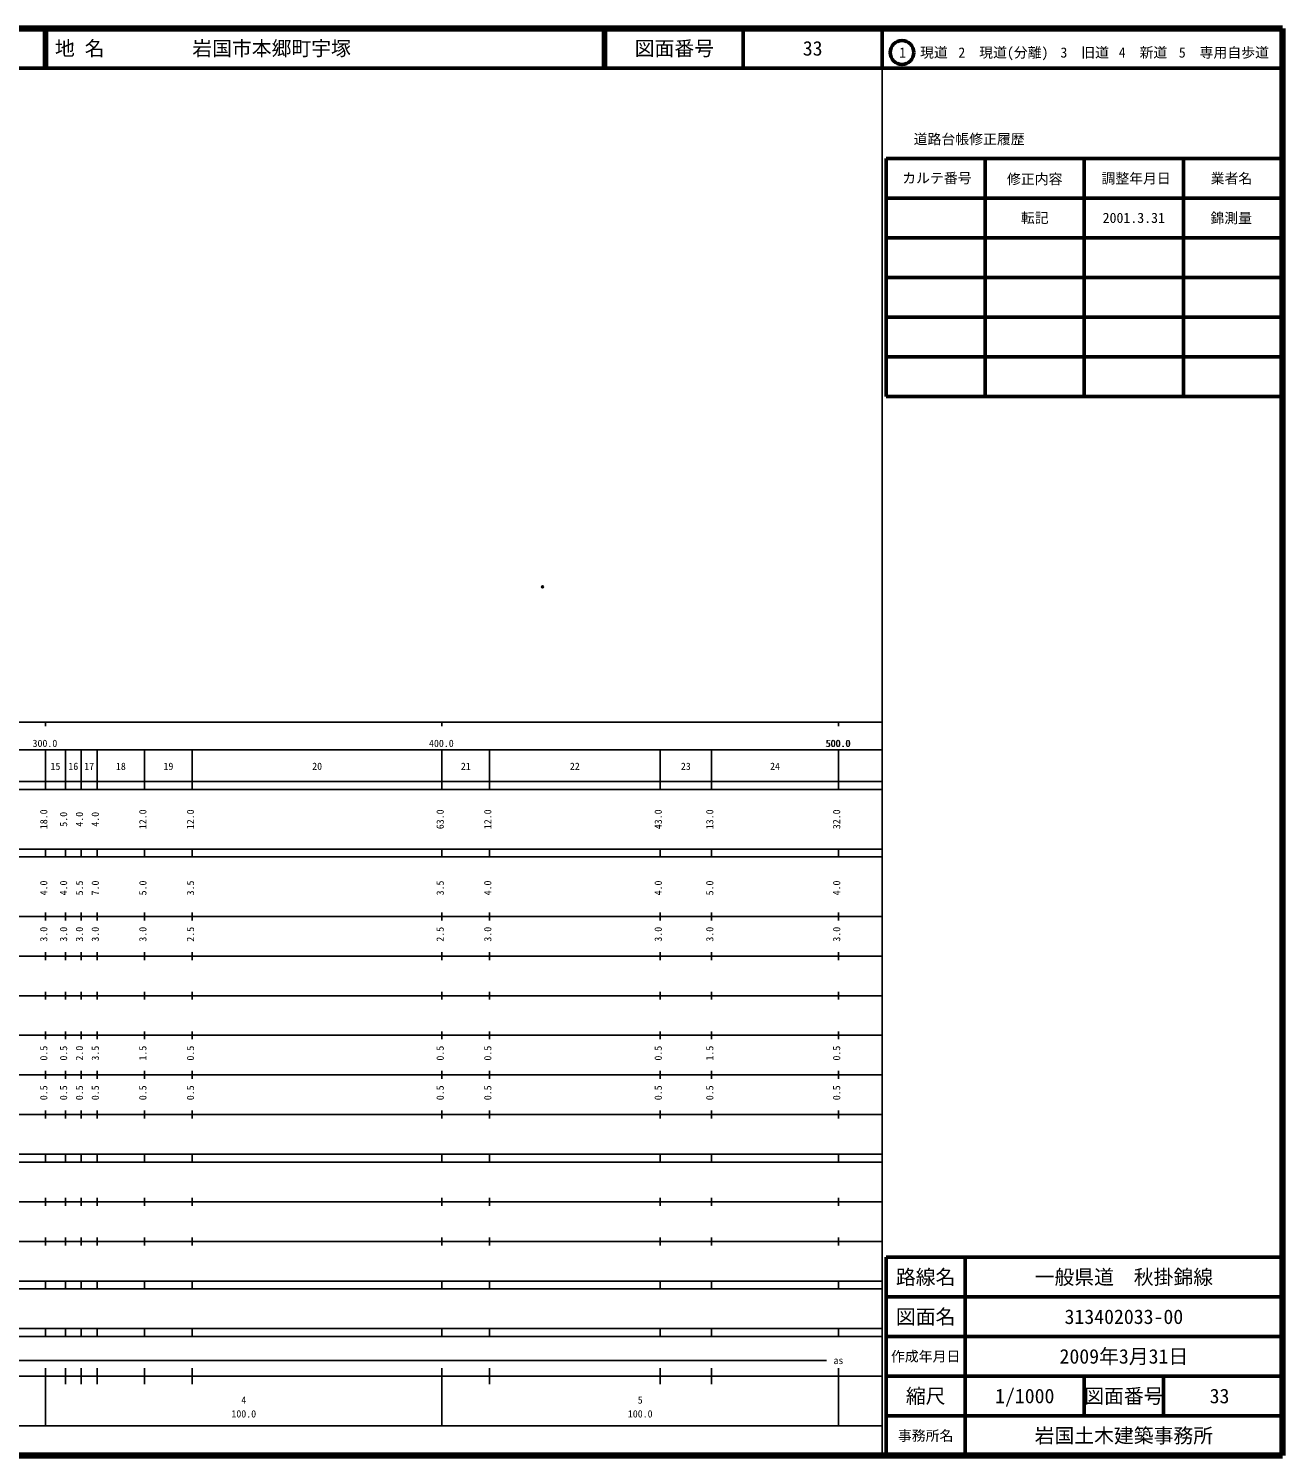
# Model space of a CAD drawing. Units: millimetres on the paper. Extents: x 40 to 680, y 20 to 380.
# Drawn here: x 363.7 to 680, y 20 to 380 of the extents above; entities that cross this region are included whole.
import ezdxf
from ezdxf.enums import TextEntityAlignment as Align

# ---------------------------------------------------------------- set-up
doc = ezdxf.new("R2010")
doc.units = ezdxf.units.MM
doc.header["$PDMODE"] = 32
doc.header["$PDSIZE"] = 0.5
doc.layers.add('M-OTRS', color=6, linetype='Continuous')
doc.layers.add('M-TTL-TXT', color=7, linetype='Continuous')
for name, color, linetype, lineweight in [('M-TTL', 2, 'Continuous', 140), ('M-TTL-BAND', 7, 'Continuous', 25), ('M-TTL-FRAM', 2, 'Continuous', 50), ('M-TTL-LINE', 7, 'Continuous', 50)]:
    doc.layers.add(name, color=color, linetype=linetype, lineweight=lineweight)
doc.styles.add('ＭＳ ゴシック', font='')
doc.styles.get('ＭＳ ゴシック').set_extended_font_data('MS Gothic')

msp = doc.modelspace()

# ---------------------------------------------------------------- linework, layer by layer
at = {"layer": 'M-OTRS'}
msp.add_point((493.373, 239.132), dxfattribs=at)
at = {"layer": 'M-TTL'}
for p, q in [((680, 380), (40, 380)), ((680, 20), (680, 380)), ((40, 20), (680, 20))]:
    msp.add_line(p, q, dxfattribs=at)
at = {"layer": 'M-TTL-BAND'}
for p, q in [((579, 20), (579, 370)), ((40, 205), (579, 205)), ((368, 205), (368, 204)), ((468, 205), (468, 204)), ((568, 205), (568, 204)), ((68, 198), (579, 198)), ((368, 188), (368, 198)), ((373, 188), (373, 198)), ((377, 188), (377, 198)), ((381, 188), (381, 198)), ((393, 188), (393, 198)), ((405, 188), (405, 198)), ((468, 188), (468, 198)), ((480, 188), (480, 198)), ((523, 188), (523, 198)), ((536, 188), (536, 198)), ((568, 188), (568, 198)), ((40, 190), (579, 190)), ((40, 188), (579, 188)), ((40, 173), (579, 173)), ((368, 171), (368, 173)), ((373, 171), (373, 173)), ((377, 171), (377, 173)), ((381, 171), (381, 173)), ((393, 171), (393, 173)), ((405, 171), (405, 173)), ((468, 171), (468, 173)), ((480, 171), (480, 173)), ((523, 171), (523, 173)), ((536, 171), (536, 173)), ((568, 171), (568, 173)), ((40, 171), (579, 171)), ((40, 156), (579, 156)), ((368, 155), (368, 157)), ((373, 155), (373, 157)), ((377, 155), (377, 157)), ((381, 155), (381, 157)), ((393, 155), (393, 157)), ((405, 155), (405, 157)), ((468, 155), (468, 157)), ((480, 155), (480, 157)), ((523, 155), (523, 157)), ((536, 155), (536, 157)), ((568, 155), (568, 157)), ((46, 146), (579, 146)), ((368, 145), (368, 147)), ((373, 145), (373, 147)), ((377, 145), (377, 147)), ((381, 145), (381, 147)), ((393, 145), (393, 147)), ((405, 145), (405, 147)), ((468, 145), (468, 147)), ((480, 145), (480, 147)), ((523, 145), (523, 147)), ((536, 145), (536, 147)), ((568, 145), (568, 147)), ((368, 135), (368, 137)), ((373, 135), (373, 137)), ((377, 135), (377, 137)), ((381, 135), (381, 137)), ((393, 135), (393, 137)), ((405, 135), (405, 137)), ((468, 135), (468, 137)), ((480, 135), (480, 137)), ((523, 135), (523, 137)), ((536, 135), (536, 137)), ((568, 135), (568, 137)), ((52, 136), (579, 136)), ((46, 126), (579, 126)), ((368, 125), (368, 127)), ((373, 125), (373, 127)), ((377, 125), (377, 127)), ((381, 125), (381, 127)), ((393, 125), (393, 127)), ((405, 125), (405, 127)), ((468, 125), (468, 127)), ((480, 125), (480, 127)), ((523, 125), (523, 127)), ((536, 125), (536, 127)), ((568, 125), (568, 127)), ((52, 116), (579, 116)), ((368, 115), (368, 117)), ((373, 115), (373, 117)), ((377, 115), (377, 117)), ((381, 115), (381, 117)), ((393, 115), (393, 117)), ((405, 115), (405, 117)), ((468, 115), (468, 117)), ((480, 115), (480, 117)), ((523, 115), (523, 117)), ((536, 115), (536, 117)), ((568, 115), (568, 117)), ((46, 106), (579, 106)), ((368, 105), (368, 107)), ((373, 105), (373, 107)), ((377, 105), (377, 107)), ((381, 105), (381, 107)), ((393, 105), (393, 107)), ((405, 105), (405, 107)), ((468, 105), (468, 107)), ((480, 105), (480, 107)), ((523, 105), (523, 107)), ((536, 105), (536, 107)), ((568, 105), (568, 107)), ((40, 96), (579, 96)), ((40, 94), (579, 94)), ((368, 94), (368, 96)), ((373, 94), (373, 96)), ((377, 94), (377, 96)), ((381, 94), (381, 96)), ((393, 94), (393, 96)), ((405, 94), (405, 96)), ((468, 94), (468, 96)), ((480, 94), (480, 96)), ((523, 94), (523, 96)), ((536, 94), (536, 96)), ((568, 94), (568, 96)), ((49, 84), (579, 84)), ((368, 83), (368, 85)), ((373, 83), (373, 85)), ((377, 83), (377, 85)), ((381, 83), (381, 85)), ((393, 83), (393, 85)), ((405, 83), (405, 85)), ((468, 83), (468, 85)), ((480, 83), (480, 85)), ((523, 83), (523, 85)), ((536, 83), (536, 85)), ((568, 83), (568, 85)), ((40, 74), (579, 74)), ((368, 73), (368, 75)), ((373, 73), (373, 75)), ((377, 73), (377, 75)), ((381, 73), (381, 75)), ((393, 73), (393, 75)), ((405, 73), (405, 75)), ((468, 73), (468, 75)), ((480, 73), (480, 75)), ((523, 73), (523, 75)), ((536, 73), (536, 75)), ((568, 73), (568, 75)), ((40, 64), (579, 64)), ((40, 62), (579, 62)), ((368, 62), (368, 64)), ((373, 62), (373, 64)), ((377, 62), (377, 64)), ((381, 62), (381, 64)), ((393, 62), (393, 64)), ((405, 62), (405, 64)), ((468, 62), (468, 64)), ((480, 62), (480, 64)), ((523, 62), (523, 64)), ((536, 62), (536, 64)), ((568, 62), (568, 64)), ((40, 52), (579, 52)), ((368, 50), (368, 52)), ((373, 50), (373, 52)), ((377, 50), (377, 52)), ((381, 50), (381, 52)), ((393, 50), (393, 52)), ((405, 50), (405, 52)), ((468, 50), (468, 52)), ((480, 50), (480, 52)), ((523, 50), (523, 52)), ((536, 50), (536, 52)), ((568, 50), (568, 52)), ((40, 50), (579, 50)), ((71, 44), (565, 44)), ((40, 40), (579, 40)), ((368, 27.5), (368, 42)), ((373, 38), (373, 42)), ((377, 38), (377, 42)), ((381, 38), (381, 42)), ((393, 38), (393, 42)), ((405, 38), (405, 42)), ((468, 27.5), (468, 42)), ((480, 38), (480, 42)), ((523, 38), (523, 42)), ((536, 38), (536, 42)), ((568, 27.5), (568, 42)), ((68, 27.5), (579, 27.5))]:
    msp.add_line(p, q, dxfattribs=at)
at = {"layer": 'M-TTL-FRAM'}
for p, q in [((580, 347.197), (580, 287.197)), ((580, 347.197), (680, 347.197)), ((580, 287.197), (680, 287.197)), ((680, 70), (580, 70)), ((580, 70), (580, 20))]:
    msp.add_line(p, q, dxfattribs=at)
at = {"layer": 'M-TTL-LINE'}
for p, q in [((367.75, 380), (367.75, 370)), ((368.25, 380), (368.25, 370)), ((508.747, 380), (508.747, 370)), ((509.247, 380), (509.247, 370)), ((543.997, 380), (543.997, 370)), ((579, 380), (579, 370)), ((40, 370), (680, 370)), ((605, 347.197), (605, 287.197)), ((630, 347.197), (630, 287.197)), ((655, 347.197), (655, 287.197)), ((580, 337.197), (680, 337.197)), ((580, 327.197), (680, 327.197)), ((580, 317.197), (680, 317.197)), ((580, 307.197), (680, 307.197)), ((580, 297.197), (680, 297.197)), ((600, 70), (600, 20)), ((680, 60), (580, 60)), ((680, 50), (580, 50)), ((680, 40), (580, 40)), ((630, 40), (630, 30)), ((650, 40), (650, 30)), ((680, 30), (580, 30))]:
    msp.add_line(p, q, dxfattribs=at)
msp.add_circle((584.031, 373.958), 3, dxfattribs=at)

# ---------------------------------------------------------------- texts
at = {"layer": 'M-TTL-BAND', "style": 'ＭＳ ゴシック'}
for s, p in [('300.0', (367.844, 198.195)), ('400.0', (467.844, 198.195)), ('500.0', (567.844, 198.195)), ('500.0', (568, 198.195)), ('15', (370.5, 192.405)), ('16', (375, 192.405)), ('17', (379, 192.405)), ('18', (387, 192.405)), ('19', (399, 192.405)), ('20', (436.5, 192.405)), ('21', (474, 192.405)), ('22', (501.5, 192.405)), ('23', (529.5, 192.405)), ('24', (552, 192.405)), ('as', (568, 42.5)), ('4', (418, 32.523)), ('5', (518, 32.523)), ('100.0', (418, 29.033)), ('100.0', (518, 29.033))]:
    msp.add_text(s, height=1.833, dxfattribs=at).set_placement(p, align=Align.BOTTOM_CENTER)
for s, p in [('18.0', (369, 180.5)), ('5.0', (374, 180.5)), ('4.0', (378, 180.5)), ('4.0', (382, 180.5)), ('12.0', (394, 180.5)), ('12.0', (406, 180.5)), ('63.0', (469, 180.5)), ('12.0', (481, 180.5)), ('43.0', (524, 180.5)), ('13.0', (537, 180.5)), ('32.0', (569, 180.5)), ('4.0', (369, 163.174)), ('4.0', (374, 163.174)), ('5.5', (378, 163.174)), ('7.0', (382, 163.174)), ('5.0', (394, 163.174)), ('3.5', (406, 163.174)), ('3.5', (469, 163.174)), ('4.0', (481, 163.174)), ('4.0', (524, 163.174)), ('5.0', (537, 163.174)), ('4.0', (569, 163.174)), ('3.0', (369, 151.5)), ('3.0', (374, 151.5)), ('3.0', (378, 151.5)), ('3.0', (382, 151.5)), ('3.0', (394, 151.5)), ('2.5', (406, 151.5)), ('2.5', (469, 151.5)), ('3.0', (481, 151.5)), ('3.0', (524, 151.5)), ('3.0', (537, 151.5)), ('3.0', (569, 151.5)), ('0.5', (369, 121.5)), ('0.5', (374, 121.5)), ('2.0', (378, 121.5)), ('3.5', (382, 121.5)), ('1.5', (394, 121.5)), ('0.5', (406, 121.5)), ('0.5', (469, 121.5)), ('0.5', (481, 121.5)), ('0.5', (524, 121.5)), ('1.5', (537, 121.5)), ('0.5', (569, 121.5)), ('0.5', (369, 111.5)), ('0.5', (374, 111.5)), ('0.5', (378, 111.5)), ('0.5', (382, 111.5)), ('0.5', (394, 111.5)), ('0.5', (406, 111.5)), ('0.5', (469, 111.5)), ('0.5', (481, 111.5)), ('0.5', (524, 111.5)), ('0.5', (537, 111.5)), ('0.5', (569, 111.5))]:
    msp.add_text(s, height=1.833, rotation=90, dxfattribs=at).set_placement(p, align=Align.BOTTOM_CENTER)
at = {"layer": 'M-TTL-TXT', "style": 'ＭＳ ゴシック'}
for s, p in [('地 名', (370.38, 375)), ('岩国市本郷町宇塚', (405.024, 375))]:
    msp.add_text(s, height=3.666, dxfattribs=at).set_placement(p, align=Align.MIDDLE_LEFT)
for s, height, p in [('図面番号', 3.666, (526.622, 375)), ('33', 3.666, (561.497, 375)), ('1\u3000現道', 2.566, (589.448, 373.958)), ('2\u3000現道(分離)', 2.566, (609.619, 373.958)), ('3\u3000旧道', 2.566, (630.121, 373.958)), ('4\u3000新道', 2.566, (644.824, 373.958)), ('5\u3000専用自歩道', 2.566, (665.228, 373.958)), ('道路台帳修正履歴', 2.566, (600.968, 352.113)), ('カルテ番号', 2.566, (592.839, 342.277)), ('修正内容', 2.566, (617.509, 342.023)), ('調整年月日', 2.566, (643.089, 342.197)), ('業者名', 2.566, (667.134, 342.197)), ('転記', 2.566, (617.5, 332.245)), ('2001.3.31', 2.566, (642.5, 332.245)), ('錦測量', 2.566, (667.077, 332.189)), ('路線名', 3.666, (590, 65)), ('路線名', 3.666, (590, 65)), ('一般県道\u3000秋掛錦線', 3.666, (640, 65)), ('図面名', 3.666, (590, 55)), ('図面名', 3.666, (590, 55)), ('313402033-00', 3.666, (640, 55)), ('2009年3月31日', 3.666, (640, 45)), ('作成年月日', 2.566, (590, 45)), ('作成年月日', 2.566, (590, 45)), ('縮尺', 3.666, (590, 35)), ('縮尺', 3.666, (590, 35)), ('1/1000', 3.666, (615, 35)), ('図面番号', 3.666, (640, 35)), ('図面番号', 3.666, (640, 35)), ('33', 3.666, (664.125, 35)), ('事務所名', 2.566, (590, 25)), ('事務所名', 2.566, (590, 25)), ('岩国土木建築事務所', 3.666, (640, 25))]:
    msp.add_text(s, height=height, dxfattribs=at).set_placement(p, align=Align.MIDDLE_CENTER)

doc.saveas('drawing.dxf')
